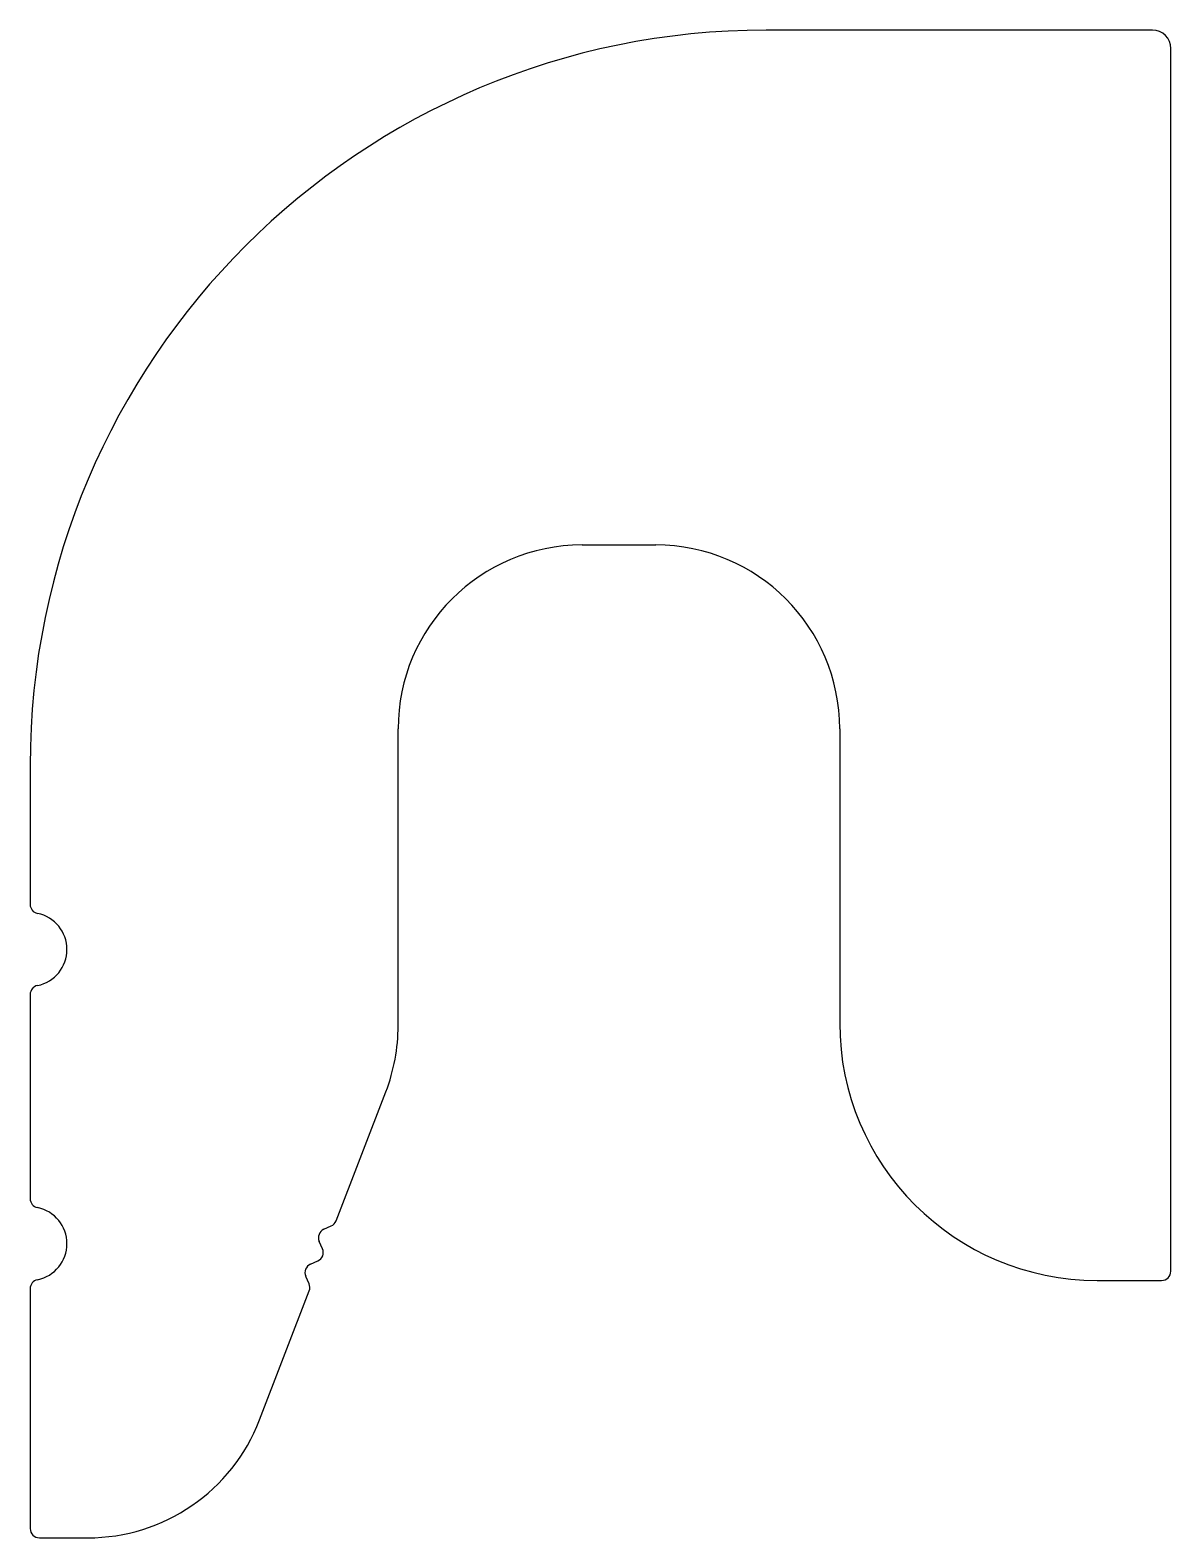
# Model space of a CAD drawing. Extents: x 967.6 to 998.6, y 691.5 to 732.5.
import ezdxf

# ---------------------------------------------------------------- set-up
doc = ezdxf.new("R2010")
doc.units = 0
doc.layers.add('GRUBA', color=10, linetype='CONTINUOUS')

msp = doc.modelspace()

# ---------------------------------------------------------------- linework, layer by layer
at = {"layer": 'GRUBA', "color": 0}
for p, q in [((998.065, 732.457), (987.565, 732.457)), ((998.565, 698.707), (998.565, 731.957)), ((982.565, 718.457), (984.565, 718.457)), ((977.565, 705.385), (977.565, 713.457)), ((989.565, 713.457), (989.565, 705.457)), ((967.565, 712.457), (967.565, 708.682)), ((967.565, 706.232), (967.565, 700.682)), ((975.88, 700.076), (977.232, 703.59)), ((975.547, 699.848), (975.748, 699.938)), ((975.51, 699.317), (975.42, 699.518)), ((975.182, 698.898), (975.383, 698.987)), ((967.565, 698.232), (967.565, 691.707)), ((975.144, 698.367), (975.055, 698.568)), ((996.565, 698.457), (998.315, 698.457)), ((973.798, 694.662), (975.149, 698.176)), ((967.815, 691.457), (969.131, 691.457))]:
    msp.add_line(p, q, dxfattribs=at)
for centre, radius, start, end in [((987.565, 712.457), 20, 90, 180), ((998.065, 731.957), 0.5, 0, 90), ((982.565, 713.457), 5, 90, 180), ((984.565, 713.457), 5, 0, 90), ((967.815, 708.682), 0.25, 180, 258.463), ((967.565, 707.457), 1, 281.537, 78.463), ((967.815, 706.232), 0.25, 101.537, 180), ((972.565, 705.385), 5, 338.9625, 0), ((996.565, 705.457), 7, 180, 270), ((967.815, 700.682), 0.25, 180, 258.463), ((967.565, 699.457), 1, 281.537, 78.463), ((975.647, 700.166), 0.25, 293.9625, 338.9625), ((975.649, 699.62), 0.25, 113.9625, 203.9625), ((975.281, 699.216), 0.25, 293.9625, 23.9625), ((975.283, 698.67), 0.25, 113.9625, 203.9625), ((998.315, 698.707), 0.25, 270, 0), ((967.815, 698.232), 0.25, 101.537, 180), ((974.916, 698.265), 0.25, 338.9625, 23.9625), ((969.131, 696.457), 5, 270, 338.9625), ((967.815, 691.707), 0.25, 180, 270)]:
    msp.add_arc(centre, radius, start, end, dxfattribs=at)

doc.saveas('drawing.dxf')
